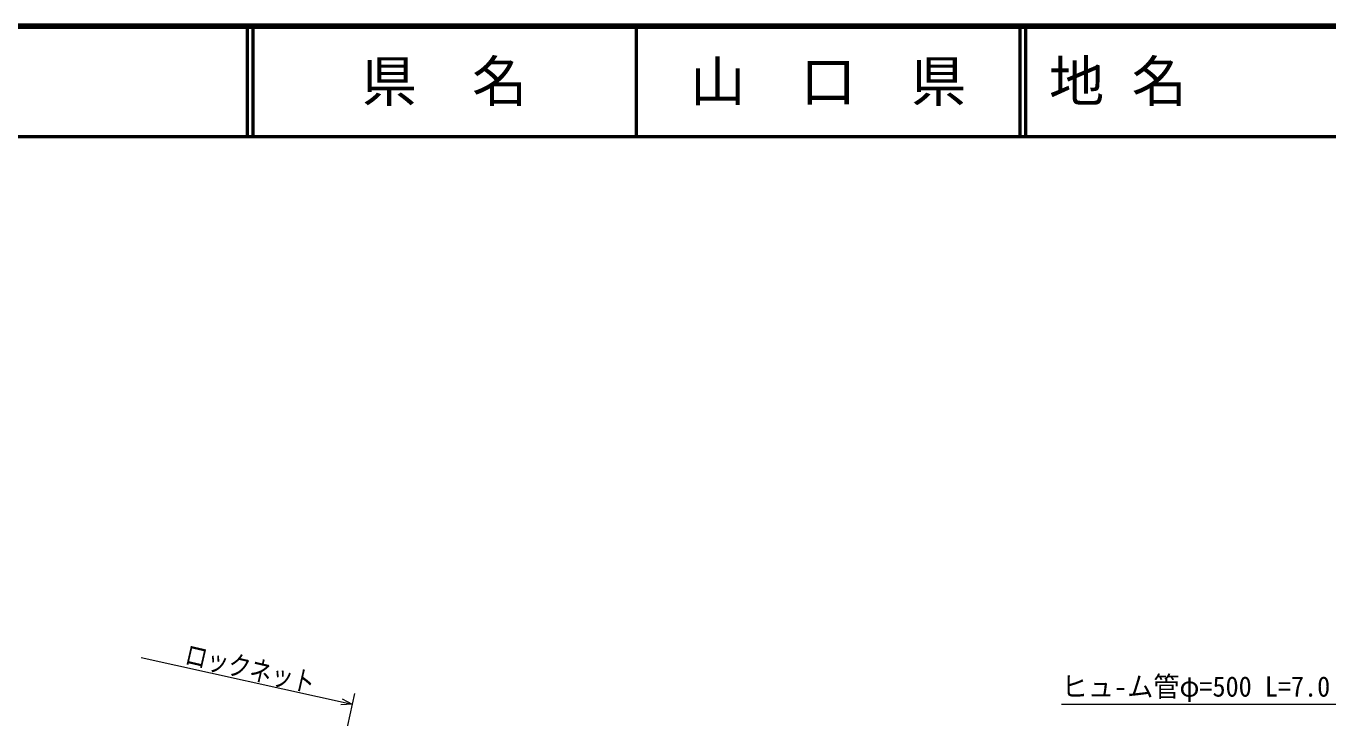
# Model space of a CAD drawing. Units: millimetres, scale not verified. Extents: x 40000 to 680000, y 20000 to 380000.
# Drawn here: x 277722 to 395648, y 317346 to 380000 of the extents above; entities that cross this region are included whole.
import ezdxf
from ezdxf.enums import TextEntityAlignment as Align

# ---------------------------------------------------------------- set-up
doc = ezdxf.new("R2010")
doc.units = ezdxf.units.MM
doc.header["$LTSCALE"] = 1000
for name, color, linetype, lineweight in [('M-STR-HTXT', 7, 'Continuous', 13), ('M-TTL', 2, 'Continuous', 140), ('M-TTL-LINE', 7, 'Continuous', 50)]:
    doc.layers.add(name, color=color, linetype=linetype, lineweight=lineweight)
doc.layers.add('M-TTL-TXT', color=7, linetype='Continuous')
doc.styles.add('ＭＳ ゴシック', font='')
doc.styles.get('ＭＳ ゴシック').set_extended_font_data('MS Gothic')

msp = doc.modelspace()

# ---------------------------------------------------------------- linework, layer by layer
at = {"layer": 'M-STR-HTXT'}
for p, q in [((288153, 322831), (307272, 318593)), ((307272, 318593), (306235, 318536)), ((307488, 319570), (306310, 314255)), ((306356, 319083), (307272, 318593)), ((396870, 318578), (371520, 318578))]:
    msp.add_line(p, q, dxfattribs=at)
at = {"layer": 'M-TTL'}
msp.add_line((680000, 380000), (40000, 380000), dxfattribs=at)
at = {"layer": 'M-TTL-LINE'}
for p, q in [((297750, 380000), (297750, 370000)), ((298250, 380000), (298250, 370000)), ((333000, 380000), (333000, 370000)), ((367750, 380000), (367750, 370000)), ((368250, 380000), (368250, 370000)), ((40000, 370000), (680000, 370000))]:
    msp.add_line(p, q, dxfattribs=at)

# ---------------------------------------------------------------- texts
at = {"layer": 'M-STR-HTXT', "style": 'ＭＳ ゴシック', "width": 0.8}
msp.add_text('ロックネット', height=1833, rotation=347, dxfattribs=at).set_placement((291854, 321734), align=Align.BOTTOM_LEFT)
at = {"layer": 'M-STR-HTXT', "style": 'ＭＳ ゴシック', "width": 0.95}
msp.add_text('ヒュ-ム管φ=500 L=7.0', height=1833, dxfattribs=at).set_placement((371520, 318726), align=Align.BOTTOM_LEFT)
at = {"layer": 'M-TTL-TXT', "style": 'ＭＳ ゴシック'}
for s, p in [('県\u3000名', (315625, 375000)), ('山\u3000口\u3000県', (350375, 375000))]:
    msp.add_text(s, height=3666, dxfattribs=at).set_placement(p, align=Align.MIDDLE_CENTER)
msp.add_text('地 名', height=3666, dxfattribs=at).set_placement((370380, 375000), align=Align.MIDDLE_LEFT)

doc.saveas('drawing.dxf')
